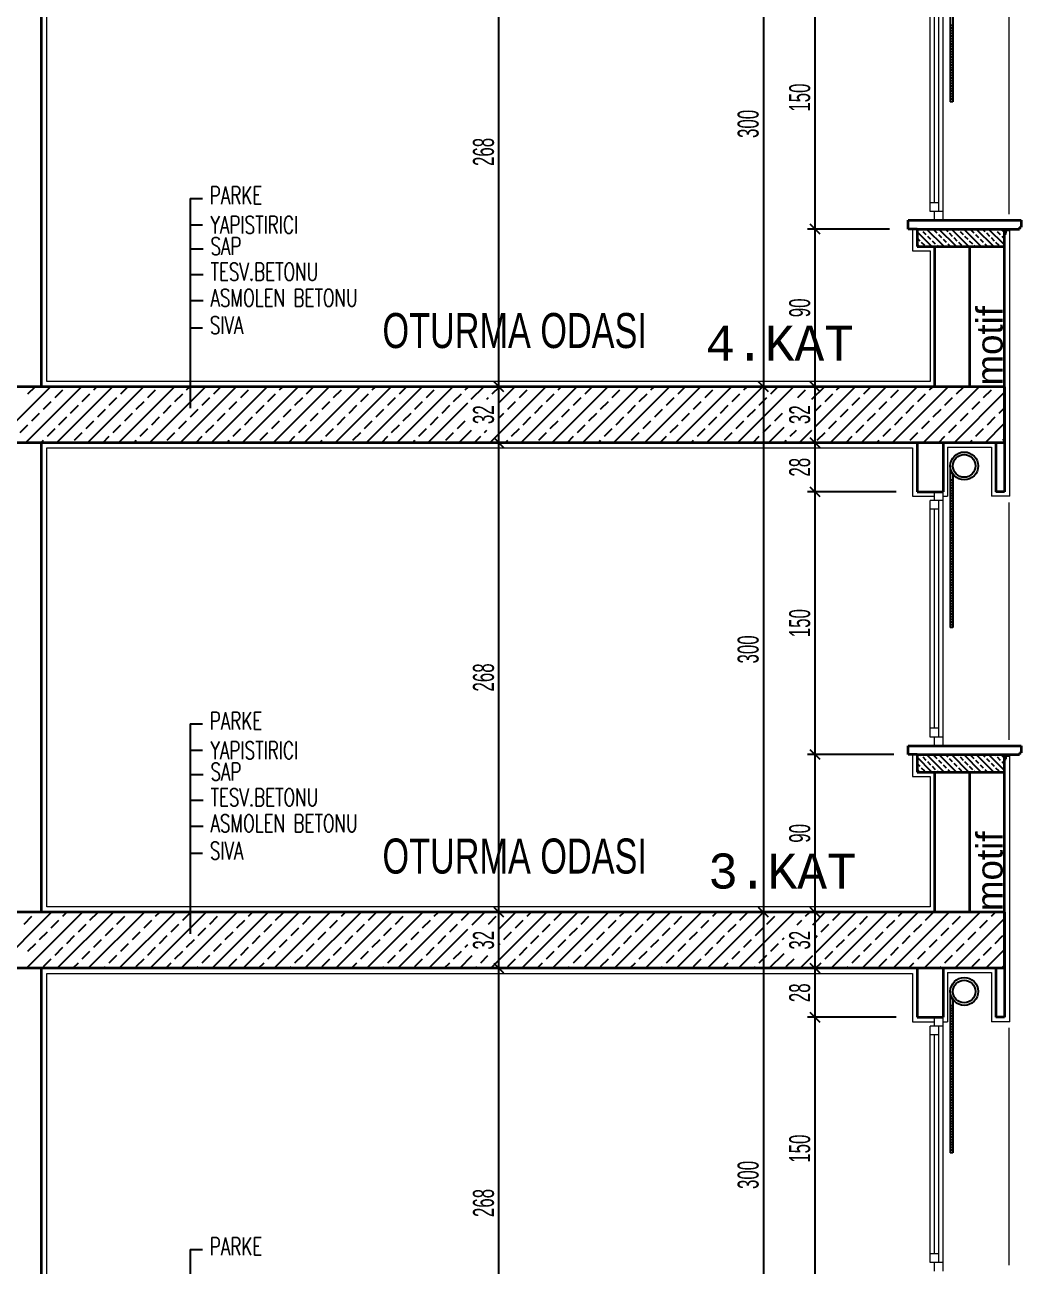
# Model space of a CAD drawing. Header units: inches. Extents: x -7543 to -822, y 102837 to 190349.
# Drawn here: x -827.1767 to -827.0629, y 102837.0235 to 102837.1652 of the extents above; entities that cross this region are included whole.
import ezdxf

# ---------------------------------------------------------------- set-up
doc = ezdxf.new("R2010")
doc.units = ezdxf.units.IN
doc.header["$MEASUREMENT"] = 0
doc.layers.get('0').update_dxf_attribs({"lineweight": 25})
for name, color, linetype, lineweight, true_color in [('DUVAR', 7, 'Continuous', 35, 0xfc4642), ('PENCERE', 7, 'Continuous', 18, 0xffb360), ('TEFRİŞ', 7, 'Continuous', 25, 0x78462c)]:
    doc.layers.add(name, color=color, linetype=linetype, lineweight=lineweight, true_color=true_color)
for name, color, linetype, lineweight in [('ICOL', 55, 'Continuous', 25), ('SIVA', 150, 'Continuous', 15), ('TARAMA', 8, 'Continuous', 25), ('YAZI', 7, 'Continuous', 25)]:
    doc.layers.add(name, color=color, linetype=linetype, lineweight=lineweight)
doc.styles.add('arıal', font='arial.ttf', dxfattribs={"width": 0.7})
doc.styles.add('ISIM', font='monos.ttf', dxfattribs={"width": 1.1, "height": 200})
doc.styles.add('KAPı-PEN', font='simplex.shx', dxfattribs={"width": 0.7, "height": 10})
doc.styles.add('OLCU', font='tromand.shx', dxfattribs={"width": 0.6, "height": 12})
doc.styles.add('TURKCE', font='arial.ttf')

# ---------------------------------------------------------------- blocks, each defined once
blk = doc.blocks.new('_Oblique')
at = {"color": 0, "linetype": 'ByBlock', "lineweight": -2}
blk.add_line((-0.5, -0.5), (0.5, 0.5), dxfattribs=at)

msp = doc.modelspace()

# ---------------------------------------------------------------- linework, layer by layer
at = {"layer": 'DUVAR'}
for p, q in [((-827.17479, 102837.12388), (-827.17479, 102837.17748)), ((-827.07579, 102837.14188), (-827.07579, 102837.14288)), ((-827.07579, 102837.14288), (-827.06289, 102837.14288)), ((-827.06289, 102837.14288), (-827.06289, 102837.14208)), ((-827.07529, 102837.14188), (-827.07579, 102837.14188)), ((-827.07479, 102837.14188), (-827.07529, 102837.14188)), ((-827.07479, 102837.14188), (-827.06419, 102837.14188)), ((-827.07479, 102837.14188), (-827.07479, 102837.13988)), ((-827.07479, 102837.14188), (-827.07479, 102837.14188)), ((-827.07479, 102837.14188), (-827.07479, 102837.14188)), ((-827.06479, 102837.12388), (-827.06479, 102837.14188)), ((-827.06479, 102837.14128), (-827.06479, 102837.14128)), ((-827.06469, 102837.14178), (-827.06429, 102837.14178)), ((-827.06469, 102837.14178), (-827.06469, 102837.14138)), ((-827.06419, 102837.14188), (-827.06309, 102837.14188)), ((-827.06419, 102837.14188), (-827.06419, 102837.14188)), ((-827.06309, 102837.14208), (-827.06309, 102837.14188)), ((-827.06309, 102837.14208), (-827.06289, 102837.14208)), ((-827.07479, 102837.13988), (-827.06479, 102837.13988)), ((-827.07279, 102837.13988), (-827.07279, 102837.12388)), ((-827.06879, 102837.13988), (-827.06879, 102837.12388)), ((-827.06879, 102837.12388), (-827.27379, 102837.12388)), ((-827.06479, 102837.12388), (-827.27379, 102837.12388)), ((-827.06479, 102837.11748), (-827.06479, 102837.12388)), ((-827.06479, 102837.12043), (-827.06479, 102837.12388)), ((-827.06479, 102837.12388), (-827.06479, 102837.12043)), ((-827.06479, 102837.12388), (-827.06479, 102837.11188)), ((-827.06479, 102837.11748), (-827.27379, 102837.11748)), ((-827.06479, 102837.11748), (-827.27379, 102837.11748)), ((-827.17479, 102837.06388), (-827.17479, 102837.11748)), ((-827.07479, 102837.11748), (-827.07479, 102837.11188)), ((-827.07479, 102837.11748), (-827.07479, 102837.11188)), ((-827.07179, 102837.11748), (-827.07179, 102837.11188)), ((-827.06579, 102837.11748), (-827.06579, 102837.11188)), ((-827.07479, 102837.11188), (-827.07179, 102837.11188)), ((-827.06479, 102837.11188), (-827.06579, 102837.11188)), ((-827.07579, 102837.08188), (-827.07579, 102837.08288)), ((-827.07579, 102837.08288), (-827.06289, 102837.08288)), ((-827.06289, 102837.08288), (-827.06289, 102837.08208)), ((-827.07529, 102837.08188), (-827.07579, 102837.08188)), ((-827.07479, 102837.08188), (-827.07529, 102837.08188)), ((-827.07479, 102837.08188), (-827.06419, 102837.08188)), ((-827.07479, 102837.08188), (-827.07479, 102837.07988)), ((-827.07479, 102837.08188), (-827.07479, 102837.08188)), ((-827.07479, 102837.08188), (-827.07479, 102837.08188)), ((-827.06479, 102837.06388), (-827.06479, 102837.08188)), ((-827.06479, 102837.08128), (-827.06479, 102837.08128)), ((-827.06469, 102837.08178), (-827.06429, 102837.08178)), ((-827.06469, 102837.08178), (-827.06469, 102837.08138)), ((-827.06419, 102837.08188), (-827.06309, 102837.08188)), ((-827.06419, 102837.08188), (-827.06419, 102837.08188)), ((-827.06309, 102837.08208), (-827.06309, 102837.08188)), ((-827.06309, 102837.08208), (-827.06289, 102837.08208)), ((-827.07479, 102837.07988), (-827.06479, 102837.07988)), ((-827.07279, 102837.07988), (-827.07279, 102837.06388)), ((-827.06879, 102837.07988), (-827.06879, 102837.06388)), ((-827.06879, 102837.06388), (-827.27379, 102837.06388)), ((-827.06479, 102837.06388), (-827.27379, 102837.06388)), ((-827.06479, 102837.05748), (-827.06479, 102837.06388)), ((-827.06479, 102837.06043), (-827.06479, 102837.06388)), ((-827.06479, 102837.06388), (-827.06479, 102837.06043)), ((-827.06479, 102837.06388), (-827.06479, 102837.05188)), ((-827.06479, 102837.05748), (-827.27379, 102837.05748)), ((-827.06479, 102837.05748), (-827.27379, 102837.05748)), ((-827.17479, 102837.00388), (-827.17479, 102837.05748)), ((-827.07479, 102837.05748), (-827.07479, 102837.05188)), ((-827.07479, 102837.05748), (-827.07479, 102837.05188)), ((-827.07179, 102837.05748), (-827.07179, 102837.05188)), ((-827.06579, 102837.05748), (-827.06579, 102837.05188)), ((-827.07479, 102837.05188), (-827.07179, 102837.05188)), ((-827.06479, 102837.05188), (-827.06579, 102837.05188))]:
    msp.add_line(p, q, dxfattribs=at)
for centre in [(-827.06479, 102837.14138), (-827.06429, 102837.14188), (-827.06479, 102837.08138), (-827.06429, 102837.08188)]:
    msp.add_arc(centre, 0.0001, 270, 0, dxfattribs=at)
at = {"layer": 'ICOL'}
for p, q in [((-827.09234, 102837.18388), (-827.09234, 102837.12388)), ((-827.12257, 102837.12388), (-827.12257, 102837.17748)), ((-827.08645, 102837.17188), (-827.08645, 102837.14188)), ((-827.08645, 102837.14188), (-827.08645, 102837.12388)), ((-827.12257, 102837.11748), (-827.12257, 102837.12388)), ((-827.09234, 102837.12388), (-827.09234, 102837.06388)), ((-827.08645, 102837.12388), (-827.08645, 102837.11748)), ((-827.12257, 102837.06388), (-827.12257, 102837.11748)), ((-827.08645, 102837.11748), (-827.08645, 102837.11188)), ((-827.08645, 102837.11188), (-827.08645, 102837.08188)), ((-827.08645, 102837.08188), (-827.08645, 102837.06388)), ((-827.12257, 102837.05748), (-827.12257, 102837.06388)), ((-827.09234, 102837.06388), (-827.09234, 102837.00388)), ((-827.08645, 102837.06388), (-827.08645, 102837.05748)), ((-827.12257, 102837.00388), (-827.12257, 102837.05748)), ((-827.08645, 102837.05748), (-827.08645, 102837.05188)), ((-827.08645, 102837.05188), (-827.08645, 102837.02188))]:
    msp.add_line(p, q, dxfattribs=at)
at = {"layer": 'ICOL', "color": 53}
for p, q in [((-827.07794, 102837.14188), (-827.08729, 102837.14188)), ((-827.07794, 102837.14188), (-827.08729, 102837.14188)), ((-827.12168, 102837.12388), (-827.12341, 102837.12388)), ((-827.12168, 102837.12388), (-827.12341, 102837.12388)), ((-827.09474, 102837.12388), (-827.09318, 102837.12388)), ((-827.09474, 102837.12388), (-827.09318, 102837.12388)), ((-827.08474, 102837.12388), (-827.08729, 102837.12388)), ((-827.08474, 102837.12388), (-827.08729, 102837.12388)), ((-827.12204, 102837.11748), (-827.12341, 102837.11748)), ((-827.12204, 102837.11748), (-827.12341, 102837.11748)), ((-827.0853, 102837.11748), (-827.08729, 102837.11748)), ((-827.0853, 102837.11748), (-827.08729, 102837.11748)), ((-827.07719, 102837.11188), (-827.08729, 102837.11188)), ((-827.07719, 102837.11188), (-827.08729, 102837.11188)), ((-827.07744, 102837.08188), (-827.08729, 102837.08188)), ((-827.07744, 102837.08188), (-827.08729, 102837.08188)), ((-827.11922, 102837.06388), (-827.12341, 102837.06388)), ((-827.11922, 102837.06388), (-827.12341, 102837.06388)), ((-827.09474, 102837.06388), (-827.09318, 102837.06388)), ((-827.09474, 102837.06388), (-827.09318, 102837.06388)), ((-827.0872, 102837.06388), (-827.08729, 102837.06388)), ((-827.0872, 102837.06388), (-827.08729, 102837.06388)), ((-827.11922, 102837.05748), (-827.12341, 102837.05748)), ((-827.11922, 102837.05748), (-827.12341, 102837.05748)), ((-827.0872, 102837.05748), (-827.08729, 102837.05748)), ((-827.0872, 102837.05748), (-827.08729, 102837.05748)), ((-827.07719, 102837.05188), (-827.08729, 102837.05188)), ((-827.07719, 102837.05188), (-827.08729, 102837.05188))]:
    msp.add_line(p, q, dxfattribs=at)
at = {"layer": 'PENCERE'}
for p, q in [((-827.07329, 102837.14388), (-827.07329, 102837.17088)), ((-827.07229, 102837.14388), (-827.07229, 102837.17088)), ((-827.07179, 102837.14288), (-827.07179, 102837.17188)), ((-827.06429, 102837.17067), (-827.06429, 102837.14357)), ((-827.07279, 102837.14488), (-827.07279, 102837.16988)), ((-827.07229, 102837.14488), (-827.07329, 102837.14488)), ((-827.07179, 102837.14388), (-827.07329, 102837.14388)), ((-827.07279, 102837.14288), (-827.07279, 102837.14388)), ((-827.07279, 102837.11088), (-827.07279, 102837.11188)), ((-827.07179, 102837.08288), (-827.07179, 102837.11188)), ((-827.07179, 102837.11088), (-827.07329, 102837.11088)), ((-827.07329, 102837.08388), (-827.07329, 102837.11088)), ((-827.07229, 102837.10988), (-827.07329, 102837.10988)), ((-827.07279, 102837.08488), (-827.07279, 102837.10988)), ((-827.07229, 102837.08388), (-827.07229, 102837.11088)), ((-827.06429, 102837.11067), (-827.06429, 102837.08357)), ((-827.07229, 102837.08488), (-827.07329, 102837.08488)), ((-827.07179, 102837.08388), (-827.07329, 102837.08388)), ((-827.07279, 102837.08288), (-827.07279, 102837.08388)), ((-827.07279, 102837.05088), (-827.07279, 102837.05188)), ((-827.07179, 102837.02288), (-827.07179, 102837.05188)), ((-827.07179, 102837.05088), (-827.07329, 102837.05088)), ((-827.07329, 102837.02388), (-827.07329, 102837.05088)), ((-827.07229, 102837.02388), (-827.07229, 102837.05088)), ((-827.06429, 102837.05067), (-827.06429, 102837.02357)), ((-827.07229, 102837.04988), (-827.07329, 102837.04988)), ((-827.07279, 102837.02488), (-827.07279, 102837.04988)), ((-827.07229, 102837.02488), (-827.07329, 102837.02488)), ((-827.07179, 102837.02388), (-827.07329, 102837.02388)), ((-827.07279, 102837.02288), (-827.07279, 102837.02388))]:
    msp.add_line(p, q, dxfattribs=at)
at = {"layer": 'SIVA'}
for p, q in [((-827.17419, 102837.12448), (-827.17419, 102837.17688)), ((-827.07529, 102837.14188), (-827.07529, 102837.13938)), ((-827.06419, 102837.12488), (-827.06419, 102837.14178)), ((-827.07529, 102837.13938), (-827.07329, 102837.13938)), ((-827.07329, 102837.13938), (-827.07329, 102837.12448)), ((-827.06419, 102837.11138), (-827.06419, 102837.13401)), ((-827.07329, 102837.12448), (-827.17419, 102837.12448)), ((-827.17419, 102837.06448), (-827.17419, 102837.11688)), ((-827.17419, 102837.11688), (-827.07529, 102837.11688)), ((-827.07529, 102837.11688), (-827.07529, 102837.11138)), ((-827.07129, 102837.11698), (-827.07129, 102837.11138)), ((-827.07129, 102837.11698), (-827.06629, 102837.11698)), ((-827.06629, 102837.11698), (-827.06629, 102837.11138)), ((-827.07529, 102837.11138), (-827.07279, 102837.11138)), ((-827.07179, 102837.11138), (-827.07129, 102837.11138)), ((-827.06419, 102837.11138), (-827.06629, 102837.11138)), ((-827.07529, 102837.08188), (-827.07529, 102837.07938)), ((-827.06419, 102837.06488), (-827.06419, 102837.08178)), ((-827.07529, 102837.07938), (-827.07329, 102837.07938)), ((-827.07329, 102837.07938), (-827.07329, 102837.06448)), ((-827.06419, 102837.05138), (-827.06419, 102837.07401)), ((-827.07329, 102837.06448), (-827.17419, 102837.06448)), ((-827.17419, 102837.00448), (-827.17419, 102837.05688)), ((-827.17419, 102837.05688), (-827.07529, 102837.05688)), ((-827.07529, 102837.05688), (-827.07529, 102837.05138)), ((-827.07129, 102837.05698), (-827.07129, 102837.05138)), ((-827.07129, 102837.05698), (-827.06629, 102837.05698)), ((-827.06629, 102837.05698), (-827.06629, 102837.05138)), ((-827.07529, 102837.05138), (-827.07279, 102837.05138)), ((-827.07179, 102837.05138), (-827.07129, 102837.05138)), ((-827.06419, 102837.05138), (-827.06629, 102837.05138))]:
    msp.add_line(p, q, dxfattribs=at)
at = {"layer": 'TARAMA'}
for p, q in [((-827.18016, 102837.11748), (-827.17376, 102837.12388)), ((-827.17663, 102837.11748), (-827.17023, 102837.12388)), ((-827.17634, 102837.12307), (-827.17553, 102837.12388)), ((-827.17309, 102837.11748), (-827.16669, 102837.12388)), ((-827.16955, 102837.11748), (-827.16315, 102837.12388)), ((-827.16883, 102837.12352), (-827.16846, 102837.12388)), ((-827.16602, 102837.11748), (-827.15962, 102837.12388)), ((-827.16573, 102837.12307), (-827.16492, 102837.12388)), ((-827.16248, 102837.11748), (-827.15608, 102837.12388)), ((-827.15895, 102837.11748), (-827.15255, 102837.12388)), ((-827.15822, 102837.12352), (-827.15785, 102837.12388)), ((-827.15541, 102837.11748), (-827.14901, 102837.12388)), ((-827.15513, 102837.12307), (-827.15432, 102837.12388)), ((-827.15188, 102837.11748), (-827.14548, 102837.12388)), ((-827.14834, 102837.11748), (-827.14194, 102837.12388)), ((-827.14761, 102837.12352), (-827.14724, 102837.12388)), ((-827.14481, 102837.11748), (-827.13841, 102837.12388)), ((-827.14452, 102837.12307), (-827.14371, 102837.12388)), ((-827.14127, 102837.11748), (-827.13487, 102837.12388)), ((-827.13773, 102837.11748), (-827.13133, 102837.12388)), ((-827.13701, 102837.12352), (-827.13664, 102837.12388)), ((-827.1342, 102837.11748), (-827.1278, 102837.12388)), ((-827.13391, 102837.12307), (-827.1331, 102837.12388)), ((-827.1264, 102837.12352), (-827.12603, 102837.12388)), ((-827.1257, 102837.12245), (-827.12426, 102837.12388)), ((-827.12359, 102837.11748), (-827.11719, 102837.12388)), ((-827.12331, 102837.12307), (-827.1225, 102837.12388)), ((-827.1225, 102837.12212), (-827.12073, 102837.12388)), ((-827.12006, 102837.11748), (-827.11366, 102837.12388)), ((-827.11652, 102837.11748), (-827.11012, 102837.12388)), ((-827.11579, 102837.12352), (-827.11542, 102837.12388)), ((-827.11299, 102837.11748), (-827.10659, 102837.12388)), ((-827.1127, 102837.12307), (-827.11189, 102837.12388)), ((-827.10945, 102837.11748), (-827.10305, 102837.12388)), ((-827.10591, 102837.11748), (-827.09951, 102837.12388)), ((-827.10519, 102837.12352), (-827.10482, 102837.12388)), ((-827.10238, 102837.11748), (-827.09598, 102837.12388)), ((-827.10209, 102837.12307), (-827.10128, 102837.12388)), ((-827.09884, 102837.11748), (-827.09244, 102837.12388)), ((-827.09531, 102837.11748), (-827.08891, 102837.12388)), ((-827.09458, 102837.12352), (-827.09421, 102837.12388)), ((-827.09149, 102837.12307), (-827.09068, 102837.12388)), ((-827.08681, 102837.12245), (-827.08537, 102837.12388)), ((-827.08638, 102837.11934), (-827.08184, 102837.12388)), ((-827.0847, 102837.11748), (-827.0783, 102837.12388)), ((-827.08397, 102837.12352), (-827.0836, 102837.12388)), ((-827.08117, 102837.11748), (-827.07477, 102837.12388)), ((-827.08088, 102837.12307), (-827.08007, 102837.12388)), ((-827.07763, 102837.11748), (-827.07123, 102837.12388)), ((-827.07409, 102837.11748), (-827.06769, 102837.12388)), ((-827.07337, 102837.12352), (-827.073, 102837.12388)), ((-827.07027, 102837.12307), (-827.06946, 102837.12388)), ((-827.17325, 102837.12263), (-827.17236, 102837.12352)), ((-827.17015, 102837.12219), (-827.16927, 102837.12307)), ((-827.16706, 102837.12175), (-827.16618, 102837.12263)), ((-827.16264, 102837.12263), (-827.16176, 102837.12352)), ((-827.15955, 102837.12219), (-827.15866, 102837.12307)), ((-827.15645, 102837.12175), (-827.15557, 102837.12263)), ((-827.15203, 102837.12263), (-827.15115, 102837.12352)), ((-827.14894, 102837.12219), (-827.14806, 102837.12307)), ((-827.14585, 102837.12175), (-827.14496, 102837.12263)), ((-827.14143, 102837.12263), (-827.14054, 102837.12352)), ((-827.13833, 102837.12219), (-827.13745, 102837.12307)), ((-827.13524, 102837.12175), (-827.13436, 102837.12263)), ((-827.13082, 102837.12263), (-827.12994, 102837.12352)), ((-827.12773, 102837.12219), (-827.12684, 102837.12307)), ((-827.12393, 102837.12245), (-827.12375, 102837.12263)), ((-827.12021, 102837.12263), (-827.11933, 102837.12352)), ((-827.11712, 102837.12219), (-827.11624, 102837.12307)), ((-827.11403, 102837.12175), (-827.11314, 102837.12263)), ((-827.10961, 102837.12263), (-827.10872, 102837.12352)), ((-827.10651, 102837.12219), (-827.10563, 102837.12307)), ((-827.10342, 102837.12175), (-827.10254, 102837.12263)), ((-827.099, 102837.12263), (-827.09812, 102837.12352)), ((-827.09591, 102837.12219), (-827.09502, 102837.12307)), ((-827.09281, 102837.12175), (-827.09193, 102837.12263)), ((-827.08839, 102837.12263), (-827.08751, 102837.12352)), ((-827.0853, 102837.12219), (-827.08442, 102837.12307)), ((-827.08221, 102837.12175), (-827.08132, 102837.12263)), ((-827.07779, 102837.12263), (-827.0769, 102837.12352)), ((-827.07469, 102837.12219), (-827.07381, 102837.12307)), ((-827.0716, 102837.12175), (-827.07072, 102837.12263)), ((-827.07056, 102837.11748), (-827.06479, 102837.12325)), ((-827.06718, 102837.12263), (-827.0663, 102837.12352)), ((-827.17457, 102837.12131), (-827.17369, 102837.12219)), ((-827.17148, 102837.12086), (-827.17059, 102837.12175)), ((-827.16838, 102837.12042), (-827.1675, 102837.12131)), ((-827.16397, 102837.12131), (-827.16308, 102837.12219)), ((-827.16087, 102837.12086), (-827.15999, 102837.12175)), ((-827.15778, 102837.12042), (-827.15689, 102837.12131)), ((-827.15336, 102837.12131), (-827.15247, 102837.12219)), ((-827.15027, 102837.12086), (-827.14938, 102837.12175)), ((-827.14717, 102837.12042), (-827.14629, 102837.12131)), ((-827.14275, 102837.12131), (-827.14187, 102837.12219)), ((-827.13966, 102837.12086), (-827.13877, 102837.12175)), ((-827.13656, 102837.12042), (-827.13568, 102837.12131)), ((-827.13215, 102837.12131), (-827.13126, 102837.12219)), ((-827.13066, 102837.11748), (-827.1261, 102837.12205)), ((-827.12905, 102837.12086), (-827.12817, 102837.12175)), ((-827.12154, 102837.12131), (-827.12066, 102837.12219)), ((-827.11845, 102837.12086), (-827.11756, 102837.12175)), ((-827.11535, 102837.12042), (-827.11447, 102837.12131)), ((-827.11093, 102837.12131), (-827.11005, 102837.12219)), ((-827.10784, 102837.12086), (-827.10695, 102837.12175)), ((-827.10475, 102837.12042), (-827.10386, 102837.12131)), ((-827.10033, 102837.12131), (-827.09944, 102837.12219)), ((-827.09723, 102837.12086), (-827.09635, 102837.12175)), ((-827.09414, 102837.12042), (-827.09325, 102837.12131)), ((-827.08638, 102837.12111), (-827.08574, 102837.12175)), ((-827.08353, 102837.12042), (-827.08265, 102837.12131)), ((-827.07911, 102837.12131), (-827.07823, 102837.12219)), ((-827.07602, 102837.12086), (-827.07514, 102837.12175)), ((-827.07293, 102837.12042), (-827.07204, 102837.12131)), ((-827.06851, 102837.12131), (-827.06762, 102837.12219)), ((-827.06541, 102837.12086), (-827.06479, 102837.12148)), ((-827.17722, 102837.11865), (-827.17634, 102837.11954)), ((-827.1759, 102837.11998), (-827.17501, 102837.12086)), ((-827.1728, 102837.11954), (-827.17192, 102837.12042)), ((-827.16971, 102837.1191), (-827.16883, 102837.11998)), ((-827.16662, 102837.11865), (-827.16573, 102837.11954)), ((-827.16529, 102837.11998), (-827.16441, 102837.12086)), ((-827.1622, 102837.11954), (-827.16131, 102837.12042)), ((-827.1591, 102837.1191), (-827.15822, 102837.11998)), ((-827.15601, 102837.11865), (-827.15513, 102837.11954)), ((-827.15468, 102837.11998), (-827.1538, 102837.12086)), ((-827.15159, 102837.11954), (-827.15071, 102837.12042)), ((-827.1485, 102837.1191), (-827.14761, 102837.11998)), ((-827.1454, 102837.11865), (-827.14452, 102837.11954)), ((-827.14408, 102837.11998), (-827.14319, 102837.12086)), ((-827.14098, 102837.11954), (-827.1401, 102837.12042)), ((-827.13789, 102837.1191), (-827.13701, 102837.11998)), ((-827.1348, 102837.11865), (-827.13391, 102837.11954)), ((-827.13347, 102837.11998), (-827.13259, 102837.12086)), ((-827.13038, 102837.11954), (-827.12949, 102837.12042)), ((-827.12728, 102837.1191), (-827.1264, 102837.11998)), ((-827.1225, 102837.12035), (-827.12198, 102837.12086)), ((-827.11977, 102837.11954), (-827.11889, 102837.12042)), ((-827.11668, 102837.1191), (-827.11579, 102837.11998)), ((-827.11358, 102837.11865), (-827.1127, 102837.11954)), ((-827.11226, 102837.11998), (-827.11137, 102837.12086)), ((-827.10916, 102837.11954), (-827.10828, 102837.12042)), ((-827.10607, 102837.1191), (-827.10519, 102837.11998)), ((-827.10298, 102837.11865), (-827.10209, 102837.11954)), ((-827.10165, 102837.11998), (-827.10077, 102837.12086)), ((-827.09856, 102837.11954), (-827.09767, 102837.12042)), ((-827.09546, 102837.1191), (-827.09458, 102837.11998)), ((-827.09237, 102837.11865), (-827.09149, 102837.11954)), ((-827.09104, 102837.11998), (-827.09016, 102837.12086)), ((-827.08486, 102837.1191), (-827.08397, 102837.11998)), ((-827.08176, 102837.11865), (-827.08088, 102837.11954)), ((-827.08044, 102837.11998), (-827.07955, 102837.12086)), ((-827.07734, 102837.11954), (-827.07646, 102837.12042)), ((-827.07425, 102837.1191), (-827.07337, 102837.11998)), ((-827.07116, 102837.11865), (-827.07027, 102837.11954)), ((-827.06983, 102837.11998), (-827.06895, 102837.12086)), ((-827.06702, 102837.11748), (-827.06479, 102837.11972)), ((-827.06674, 102837.11954), (-827.06585, 102837.12042)), ((-827.17413, 102837.11821), (-827.17325, 102837.1191)), ((-827.17104, 102837.11777), (-827.17015, 102837.11865)), ((-827.16779, 102837.11748), (-827.16706, 102837.11821)), ((-827.16352, 102837.11821), (-827.16264, 102837.1191)), ((-827.16043, 102837.11777), (-827.15955, 102837.11865)), ((-827.15718, 102837.11748), (-827.15645, 102837.11821)), ((-827.15292, 102837.11821), (-827.15203, 102837.1191)), ((-827.14982, 102837.11777), (-827.14894, 102837.11865)), ((-827.14657, 102837.11748), (-827.14585, 102837.11821)), ((-827.14231, 102837.11821), (-827.14143, 102837.1191)), ((-827.13922, 102837.11777), (-827.13833, 102837.11865)), ((-827.13597, 102837.11748), (-827.13524, 102837.11821)), ((-827.1317, 102837.11821), (-827.13082, 102837.1191)), ((-827.12861, 102837.11777), (-827.12773, 102837.11865)), ((-827.12713, 102837.11748), (-827.12569, 102837.11892)), ((-827.12536, 102837.11748), (-827.12463, 102837.11821)), ((-827.12419, 102837.11865), (-827.12393, 102837.11892)), ((-827.1211, 102837.11821), (-827.12021, 102837.1191)), ((-827.118, 102837.11777), (-827.11712, 102837.11865)), ((-827.11475, 102837.11748), (-827.11403, 102837.11821)), ((-827.11049, 102837.11821), (-827.10961, 102837.1191)), ((-827.1074, 102837.11777), (-827.10651, 102837.11865)), ((-827.10415, 102837.11748), (-827.10342, 102837.11821)), ((-827.09988, 102837.11821), (-827.099, 102837.1191)), ((-827.09679, 102837.11777), (-827.09591, 102837.11865)), ((-827.09354, 102837.11748), (-827.09281, 102837.11821)), ((-827.09177, 102837.11748), (-827.08998, 102837.11927)), ((-827.08928, 102837.11821), (-827.08857, 102837.11892)), ((-827.08824, 102837.11748), (-827.0868, 102837.11892)), ((-827.08618, 102837.11777), (-827.0853, 102837.11865)), ((-827.08293, 102837.11748), (-827.08221, 102837.11821)), ((-827.07867, 102837.11821), (-827.07779, 102837.1191)), ((-827.07558, 102837.11777), (-827.07469, 102837.11865)), ((-827.07233, 102837.11748), (-827.0716, 102837.11821)), ((-827.06806, 102837.11821), (-827.06718, 102837.1191)), ((-827.17486, 102837.11748), (-827.17457, 102837.11777)), ((-827.16425, 102837.11748), (-827.16397, 102837.11777)), ((-827.15364, 102837.11748), (-827.15336, 102837.11777)), ((-827.14304, 102837.11748), (-827.14275, 102837.11777)), ((-827.13243, 102837.11748), (-827.13215, 102837.11777)), ((-827.12182, 102837.11748), (-827.12154, 102837.11777)), ((-827.11122, 102837.11748), (-827.11093, 102837.11777)), ((-827.10061, 102837.11748), (-827.10033, 102837.11777)), ((-827.09, 102837.11748), (-827.08972, 102837.11777)), ((-827.0794, 102837.11748), (-827.07911, 102837.11777)), ((-827.06879, 102837.11748), (-827.06851, 102837.11777)), ((-827.06497, 102837.11777), (-827.06479, 102837.11795)), ((-827.18006, 102837.05748), (-827.17366, 102837.06388)), ((-827.17678, 102837.06253), (-827.1759, 102837.06341)), ((-827.17652, 102837.05748), (-827.17012, 102837.06388)), ((-827.17546, 102837.06385), (-827.17542, 102837.06388)), ((-827.17369, 102837.06209), (-827.1728, 102837.06297)), ((-827.17299, 102837.05748), (-827.16659, 102837.06388)), ((-827.17236, 102837.06341), (-827.17189, 102837.06388)), ((-827.16945, 102837.05748), (-827.16305, 102837.06388)), ((-827.16927, 102837.06297), (-827.16838, 102837.06385)), ((-827.16618, 102837.06253), (-827.16529, 102837.06341)), ((-827.16591, 102837.05748), (-827.15951, 102837.06388)), ((-827.16485, 102837.06385), (-827.16482, 102837.06388)), ((-827.16308, 102837.06209), (-827.1622, 102837.06297)), ((-827.16238, 102837.05748), (-827.15598, 102837.06388)), ((-827.16176, 102837.06341), (-827.16128, 102837.06388)), ((-827.15884, 102837.05748), (-827.15244, 102837.06388)), ((-827.15866, 102837.06297), (-827.15778, 102837.06385)), ((-827.15557, 102837.06253), (-827.15468, 102837.06341)), ((-827.15531, 102837.05748), (-827.14891, 102837.06388)), ((-827.15424, 102837.06385), (-827.15421, 102837.06388)), ((-827.15247, 102837.06209), (-827.15159, 102837.06297)), ((-827.15177, 102837.05748), (-827.14537, 102837.06388)), ((-827.15115, 102837.06341), (-827.15068, 102837.06388)), ((-827.14824, 102837.05748), (-827.14184, 102837.06388)), ((-827.14806, 102837.06297), (-827.14717, 102837.06385)), ((-827.14496, 102837.06253), (-827.14408, 102837.06341)), ((-827.1447, 102837.05748), (-827.1383, 102837.06388)), ((-827.14364, 102837.06385), (-827.1436, 102837.06388)), ((-827.14187, 102837.06209), (-827.14098, 102837.06297)), ((-827.14117, 102837.05748), (-827.13477, 102837.06388)), ((-827.14054, 102837.06341), (-827.14007, 102837.06388)), ((-827.13763, 102837.05748), (-827.13123, 102837.06388)), ((-827.13745, 102837.06297), (-827.13656, 102837.06385)), ((-827.13436, 102837.06253), (-827.13347, 102837.06341)), ((-827.13409, 102837.05748), (-827.12769, 102837.06388)), ((-827.13303, 102837.06385), (-827.133, 102837.06388)), ((-827.13126, 102837.06209), (-827.13038, 102837.06297)), ((-827.12994, 102837.06341), (-827.12946, 102837.06388)), ((-827.12684, 102837.06297), (-827.12596, 102837.06385)), ((-827.12559, 102837.06245), (-827.12416, 102837.06388)), ((-827.12375, 102837.06253), (-827.12286, 102837.06341)), ((-827.12349, 102837.05748), (-827.11709, 102837.06388)), ((-827.1225, 102837.06201), (-827.12062, 102837.06388)), ((-827.12242, 102837.06385), (-827.12239, 102837.06388)), ((-827.12066, 102837.06209), (-827.11977, 102837.06297)), ((-827.11995, 102837.05748), (-827.11355, 102837.06388)), ((-827.11933, 102837.06341), (-827.11886, 102837.06388)), ((-827.11642, 102837.05748), (-827.11002, 102837.06388)), ((-827.11624, 102837.06297), (-827.11535, 102837.06385)), ((-827.11314, 102837.06253), (-827.11226, 102837.06341)), ((-827.11288, 102837.05748), (-827.10648, 102837.06388)), ((-827.11182, 102837.06385), (-827.11178, 102837.06388)), ((-827.11005, 102837.06209), (-827.10916, 102837.06297)), ((-827.10935, 102837.05748), (-827.10295, 102837.06388)), ((-827.10872, 102837.06341), (-827.10825, 102837.06388)), ((-827.10581, 102837.05748), (-827.09941, 102837.06388)), ((-827.10563, 102837.06297), (-827.10475, 102837.06385)), ((-827.10254, 102837.06253), (-827.10165, 102837.06341)), ((-827.10228, 102837.05748), (-827.09588, 102837.06388)), ((-827.10121, 102837.06385), (-827.10118, 102837.06388)), ((-827.09944, 102837.06209), (-827.09856, 102837.06297)), ((-827.09874, 102837.05748), (-827.09234, 102837.06388)), ((-827.09812, 102837.06341), (-827.09764, 102837.06388)), ((-827.0952, 102837.05748), (-827.0888, 102837.06388)), ((-827.09502, 102837.06297), (-827.09414, 102837.06385)), ((-827.09193, 102837.06253), (-827.09104, 102837.06341)), ((-827.0906, 102837.06385), (-827.09057, 102837.06388)), ((-827.08847, 102837.06245), (-827.08795, 102837.06297)), ((-827.08751, 102837.06341), (-827.08704, 102837.06388)), ((-827.0867, 102837.06245), (-827.08527, 102837.06388)), ((-827.08638, 102837.05924), (-827.08173, 102837.06388)), ((-827.0846, 102837.05748), (-827.0782, 102837.06388)), ((-827.08442, 102837.06297), (-827.08353, 102837.06385)), ((-827.08132, 102837.06253), (-827.08044, 102837.06341)), ((-827.08106, 102837.05748), (-827.07466, 102837.06388)), ((-827.08, 102837.06385), (-827.07997, 102837.06388)), ((-827.07823, 102837.06209), (-827.07734, 102837.06297)), ((-827.07753, 102837.05748), (-827.07113, 102837.06388)), ((-827.0769, 102837.06341), (-827.07643, 102837.06388)), ((-827.07399, 102837.05748), (-827.06759, 102837.06388)), ((-827.07381, 102837.06297), (-827.07293, 102837.06385)), ((-827.07072, 102837.06253), (-827.06983, 102837.06341)), ((-827.07046, 102837.05748), (-827.06479, 102837.06315)), ((-827.06939, 102837.06385), (-827.06936, 102837.06388)), ((-827.06762, 102837.06209), (-827.06674, 102837.06297)), ((-827.0663, 102837.06341), (-827.06582, 102837.06388)), ((-827.17501, 102837.06076), (-827.17413, 102837.06164)), ((-827.17059, 102837.06164), (-827.16971, 102837.06253)), ((-827.1675, 102837.0612), (-827.16662, 102837.06209)), ((-827.16441, 102837.06076), (-827.16352, 102837.06164)), ((-827.15999, 102837.06164), (-827.1591, 102837.06253)), ((-827.15689, 102837.0612), (-827.15601, 102837.06209)), ((-827.1538, 102837.06076), (-827.15292, 102837.06164)), ((-827.14938, 102837.06164), (-827.1485, 102837.06253)), ((-827.14629, 102837.0612), (-827.1454, 102837.06209)), ((-827.14319, 102837.06076), (-827.14231, 102837.06164)), ((-827.13877, 102837.06164), (-827.13789, 102837.06253)), ((-827.13568, 102837.0612), (-827.1348, 102837.06209)), ((-827.13259, 102837.06076), (-827.1317, 102837.06164)), ((-827.13056, 102837.05748), (-827.1261, 102837.06195)), ((-827.12817, 102837.06164), (-827.12728, 102837.06253)), ((-827.12198, 102837.06076), (-827.1211, 102837.06164)), ((-827.11756, 102837.06164), (-827.11668, 102837.06253)), ((-827.11447, 102837.0612), (-827.11358, 102837.06209)), ((-827.11137, 102837.06076), (-827.11049, 102837.06164)), ((-827.10695, 102837.06164), (-827.10607, 102837.06253)), ((-827.10386, 102837.0612), (-827.10298, 102837.06209)), ((-827.10077, 102837.06076), (-827.09988, 102837.06164)), ((-827.09635, 102837.06164), (-827.09546, 102837.06253)), ((-827.09325, 102837.0612), (-827.09237, 102837.06209)), ((-827.08574, 102837.06164), (-827.08486, 102837.06253)), ((-827.08265, 102837.0612), (-827.08176, 102837.06209)), ((-827.07955, 102837.06076), (-827.07867, 102837.06164)), ((-827.07514, 102837.06164), (-827.07425, 102837.06253)), ((-827.07204, 102837.0612), (-827.07116, 102837.06209)), ((-827.06895, 102837.06076), (-827.06806, 102837.06164)), ((-827.17634, 102837.05943), (-827.17546, 102837.06032)), ((-827.17192, 102837.06032), (-827.17104, 102837.0612)), ((-827.16883, 102837.05988), (-827.16794, 102837.06076)), ((-827.16573, 102837.05943), (-827.16485, 102837.06032)), ((-827.16131, 102837.06032), (-827.16043, 102837.0612)), ((-827.15822, 102837.05988), (-827.15734, 102837.06076)), ((-827.15513, 102837.05943), (-827.15424, 102837.06032)), ((-827.15071, 102837.06032), (-827.14982, 102837.0612)), ((-827.14761, 102837.05988), (-827.14673, 102837.06076)), ((-827.14452, 102837.05943), (-827.14364, 102837.06032)), ((-827.1401, 102837.06032), (-827.13922, 102837.0612)), ((-827.13701, 102837.05988), (-827.13612, 102837.06076)), ((-827.13391, 102837.05943), (-827.13303, 102837.06032)), ((-827.12949, 102837.06032), (-827.12861, 102837.0612)), ((-827.1264, 102837.05988), (-827.1261, 102837.06018)), ((-827.1225, 102837.06024), (-827.12242, 102837.06032)), ((-827.11889, 102837.06032), (-827.118, 102837.0612)), ((-827.11579, 102837.05988), (-827.11491, 102837.06076)), ((-827.1127, 102837.05943), (-827.11182, 102837.06032)), ((-827.10828, 102837.06032), (-827.1074, 102837.0612)), ((-827.10519, 102837.05988), (-827.1043, 102837.06076)), ((-827.10209, 102837.05943), (-827.10121, 102837.06032)), ((-827.09767, 102837.06032), (-827.09679, 102837.0612)), ((-827.09458, 102837.05988), (-827.0937, 102837.06076)), ((-827.09149, 102837.05943), (-827.0906, 102837.06032)), ((-827.09016, 102837.06076), (-827.08998, 102837.06094)), ((-827.08638, 102837.061), (-827.08618, 102837.0612)), ((-827.08397, 102837.05988), (-827.08309, 102837.06076)), ((-827.08088, 102837.05943), (-827.08, 102837.06032)), ((-827.07646, 102837.06032), (-827.07558, 102837.0612)), ((-827.07337, 102837.05988), (-827.07248, 102837.06076)), ((-827.07027, 102837.05943), (-827.06939, 102837.06032)), ((-827.06585, 102837.06032), (-827.06497, 102837.0612)), ((-827.17457, 102837.05767), (-827.17369, 102837.05855)), ((-827.17325, 102837.05899), (-827.17236, 102837.05988)), ((-827.17015, 102837.05855), (-827.16927, 102837.05943)), ((-827.16706, 102837.05811), (-827.16618, 102837.05899)), ((-827.16397, 102837.05767), (-827.16308, 102837.05855)), ((-827.16264, 102837.05899), (-827.16176, 102837.05988)), ((-827.15955, 102837.05855), (-827.15866, 102837.05943)), ((-827.15645, 102837.05811), (-827.15557, 102837.05899)), ((-827.15336, 102837.05767), (-827.15247, 102837.05855)), ((-827.15203, 102837.05899), (-827.15115, 102837.05988)), ((-827.14894, 102837.05855), (-827.14806, 102837.05943)), ((-827.14585, 102837.05811), (-827.14496, 102837.05899)), ((-827.14275, 102837.05767), (-827.14187, 102837.05855)), ((-827.14143, 102837.05899), (-827.14054, 102837.05988)), ((-827.13833, 102837.05855), (-827.13745, 102837.05943)), ((-827.13524, 102837.05811), (-827.13436, 102837.05899)), ((-827.13215, 102837.05767), (-827.13126, 102837.05855)), ((-827.13082, 102837.05899), (-827.12994, 102837.05988)), ((-827.12773, 102837.05855), (-827.12684, 102837.05943)), ((-827.12702, 102837.05748), (-827.12559, 102837.05892)), ((-827.12463, 102837.05811), (-827.12382, 102837.05892)), ((-827.12154, 102837.05767), (-827.12066, 102837.05855)), ((-827.12021, 102837.05899), (-827.11933, 102837.05988)), ((-827.11712, 102837.05855), (-827.11624, 102837.05943)), ((-827.11403, 102837.05811), (-827.11314, 102837.05899)), ((-827.11093, 102837.05767), (-827.11005, 102837.05855)), ((-827.10961, 102837.05899), (-827.10872, 102837.05988)), ((-827.10651, 102837.05855), (-827.10563, 102837.05943)), ((-827.10342, 102837.05811), (-827.10254, 102837.05899)), ((-827.10033, 102837.05767), (-827.09944, 102837.05855)), ((-827.099, 102837.05899), (-827.09812, 102837.05988)), ((-827.09591, 102837.05855), (-827.09502, 102837.05943)), ((-827.09281, 102837.05811), (-827.09193, 102837.05899)), ((-827.09167, 102837.05748), (-827.08998, 102837.05917)), ((-827.08972, 102837.05767), (-827.08884, 102837.05855)), ((-827.08813, 102837.05748), (-827.0867, 102837.05892)), ((-827.0853, 102837.05855), (-827.08442, 102837.05943)), ((-827.08221, 102837.05811), (-827.08132, 102837.05899)), ((-827.07911, 102837.05767), (-827.07823, 102837.05855)), ((-827.07779, 102837.05899), (-827.0769, 102837.05988)), ((-827.07469, 102837.05855), (-827.07381, 102837.05943)), ((-827.0716, 102837.05811), (-827.07072, 102837.05899)), ((-827.06851, 102837.05767), (-827.06762, 102837.05855)), ((-827.06718, 102837.05899), (-827.0663, 102837.05988)), ((-827.06692, 102837.05748), (-827.06479, 102837.05961)), ((-827.17122, 102837.05748), (-827.17059, 102837.05811)), ((-827.16768, 102837.05748), (-827.1675, 102837.05767)), ((-827.16061, 102837.05748), (-827.15999, 102837.05811)), ((-827.15708, 102837.05748), (-827.15689, 102837.05767)), ((-827.15, 102837.05748), (-827.14938, 102837.05811)), ((-827.14647, 102837.05748), (-827.14629, 102837.05767)), ((-827.1394, 102837.05748), (-827.13877, 102837.05811)), ((-827.13586, 102837.05748), (-827.13568, 102837.05767)), ((-827.12879, 102837.05748), (-827.12817, 102837.05811)), ((-827.12526, 102837.05748), (-827.12507, 102837.05767)), ((-827.11818, 102837.05748), (-827.11756, 102837.05811)), ((-827.11465, 102837.05748), (-827.11447, 102837.05767)), ((-827.10758, 102837.05748), (-827.10695, 102837.05811)), ((-827.10404, 102837.05748), (-827.10386, 102837.05767)), ((-827.09697, 102837.05748), (-827.09635, 102837.05811)), ((-827.09344, 102837.05748), (-827.09325, 102837.05767)), ((-827.08637, 102837.05748), (-827.08574, 102837.05811)), ((-827.08283, 102837.05748), (-827.08265, 102837.05767)), ((-827.07576, 102837.05748), (-827.07514, 102837.05811)), ((-827.07222, 102837.05748), (-827.07204, 102837.05767)), ((-827.06515, 102837.05748), (-827.06479, 102837.05784))]:
    msp.add_line(p, q, dxfattribs=at)
at = {"layer": 'TEFRİŞ'}
for p, q in [((-827.07099, 102837.17483), (-827.07099, 102837.1564)), ((-827.07069, 102837.1739), (-827.07069, 102837.1564)), ((-827.07069, 102837.1651), (-827.07099, 102837.1651)), ((-827.07069, 102837.1648), (-827.07099, 102837.1648)), ((-827.07069, 102837.1645), (-827.07099, 102837.1645)), ((-827.07069, 102837.1642), (-827.07099, 102837.1642)), ((-827.07069, 102837.1639), (-827.07099, 102837.1639)), ((-827.07069, 102837.1636), (-827.07099, 102837.1636)), ((-827.07069, 102837.1633), (-827.07099, 102837.1633)), ((-827.07069, 102837.163), (-827.07099, 102837.163)), ((-827.07069, 102837.1627), (-827.07099, 102837.1627)), ((-827.07069, 102837.1624), (-827.07099, 102837.1624)), ((-827.07069, 102837.1621), (-827.07099, 102837.1621)), ((-827.07069, 102837.1618), (-827.07099, 102837.1618)), ((-827.07069, 102837.1615), (-827.07099, 102837.1615)), ((-827.07069, 102837.1612), (-827.07099, 102837.1612)), ((-827.07069, 102837.1609), (-827.07099, 102837.1609)), ((-827.07069, 102837.1606), (-827.07099, 102837.1606)), ((-827.07069, 102837.1603), (-827.07099, 102837.1603)), ((-827.07069, 102837.16), (-827.07099, 102837.16)), ((-827.07069, 102837.1597), (-827.07099, 102837.1597)), ((-827.07069, 102837.1594), (-827.07099, 102837.1594)), ((-827.07069, 102837.1591), (-827.07099, 102837.1591)), ((-827.07069, 102837.1588), (-827.07099, 102837.1588)), ((-827.07069, 102837.1585), (-827.07099, 102837.1585)), ((-827.07069, 102837.1582), (-827.07099, 102837.1582)), ((-827.07069, 102837.1579), (-827.07099, 102837.1579)), ((-827.07069, 102837.1576), (-827.07099, 102837.1576)), ((-827.07069, 102837.1573), (-827.07099, 102837.1573)), ((-827.07069, 102837.157), (-827.07099, 102837.157)), ((-827.07069, 102837.1567), (-827.07099, 102837.1567)), ((-827.07069, 102837.1564), (-827.07099, 102837.1564)), ((-827.0731, 102837.13988), (-827.07479, 102837.14157)), ((-827.07443, 102837.14051), (-827.07479, 102837.14086)), ((-827.07426, 102837.14174), (-827.0744, 102837.14188)), ((-827.07373, 102837.14121), (-827.07408, 102837.14157)), ((-827.07169, 102837.13988), (-827.07369, 102837.14188)), ((-827.0732, 102837.14068), (-827.07355, 102837.14104)), ((-827.07249, 102837.14139), (-827.07284, 102837.14174)), ((-827.07196, 102837.14086), (-827.07231, 102837.14121)), ((-827.07028, 102837.13988), (-827.07228, 102837.14188)), ((-827.07125, 102837.14157), (-827.07157, 102837.14188)), ((-827.07072, 102837.14104), (-827.07108, 102837.14139)), ((-827.06886, 102837.13988), (-827.07086, 102837.14188)), ((-827.07019, 102837.14051), (-827.07055, 102837.14086)), ((-827.07002, 102837.14174), (-827.07016, 102837.14188)), ((-827.06948, 102837.14121), (-827.06984, 102837.14157)), ((-827.06745, 102837.13988), (-827.06945, 102837.14188)), ((-827.06895, 102837.14068), (-827.06931, 102837.14104)), ((-827.06825, 102837.14139), (-827.0686, 102837.14174)), ((-827.06772, 102837.14086), (-827.06807, 102837.14121)), ((-827.06603, 102837.13988), (-827.06803, 102837.14188)), ((-827.06701, 102837.14157), (-827.06733, 102837.14188)), ((-827.06648, 102837.14104), (-827.06683, 102837.14139)), ((-827.06479, 102837.14006), (-827.06662, 102837.14188)), ((-827.06595, 102837.14051), (-827.0663, 102837.14086)), ((-827.06577, 102837.14174), (-827.06591, 102837.14188)), ((-827.06524, 102837.14121), (-827.0656, 102837.14157)), ((-827.06479, 102837.14147), (-827.06521, 102837.14188)), ((-827.06479, 102837.14076), (-827.06507, 102837.14104)), ((-827.07452, 102837.13988), (-827.07479, 102837.14016)), ((-827.0739, 102837.13998), (-827.07426, 102837.14033)), ((-827.07267, 102837.14015), (-827.07302, 102837.14051)), ((-827.0724, 102837.13988), (-827.07249, 102837.13998)), ((-827.07143, 102837.14033), (-827.07178, 102837.14068)), ((-827.07098, 102837.13988), (-827.07125, 102837.14015)), ((-827.06966, 102837.13998), (-827.07002, 102837.14033)), ((-827.06842, 102837.14015), (-827.06878, 102837.14051)), ((-827.06816, 102837.13988), (-827.06825, 102837.13998)), ((-827.06719, 102837.14033), (-827.06754, 102837.14068)), ((-827.06674, 102837.13988), (-827.06701, 102837.14015)), ((-827.06542, 102837.13998), (-827.06577, 102837.14033)), ((-827.07099, 102837.11483), (-827.07099, 102837.0964)), ((-827.07069, 102837.1139), (-827.07069, 102837.0964)), ((-827.07069, 102837.1132), (-827.07099, 102837.1132)), ((-827.07069, 102837.1129), (-827.07099, 102837.1129)), ((-827.07069, 102837.1126), (-827.07099, 102837.1126)), ((-827.07069, 102837.1123), (-827.07099, 102837.1123)), ((-827.07069, 102837.112), (-827.07099, 102837.112)), ((-827.07069, 102837.1117), (-827.07099, 102837.1117)), ((-827.07069, 102837.1114), (-827.07099, 102837.1114)), ((-827.07069, 102837.1111), (-827.07099, 102837.1111)), ((-827.07069, 102837.1108), (-827.07099, 102837.1108)), ((-827.07069, 102837.1105), (-827.07099, 102837.1105)), ((-827.07069, 102837.1102), (-827.07099, 102837.1102)), ((-827.07069, 102837.1099), (-827.07099, 102837.1099)), ((-827.07069, 102837.1096), (-827.07099, 102837.1096)), ((-827.07069, 102837.1093), (-827.07099, 102837.1093)), ((-827.07069, 102837.109), (-827.07099, 102837.109)), ((-827.07069, 102837.1087), (-827.07099, 102837.1087)), ((-827.07069, 102837.1084), (-827.07099, 102837.1084)), ((-827.07069, 102837.1081), (-827.07099, 102837.1081)), ((-827.07069, 102837.1078), (-827.07099, 102837.1078)), ((-827.07069, 102837.1075), (-827.07099, 102837.1075)), ((-827.07069, 102837.1072), (-827.07099, 102837.1072)), ((-827.07069, 102837.1069), (-827.07099, 102837.1069)), ((-827.07069, 102837.1066), (-827.07099, 102837.1066)), ((-827.07069, 102837.1063), (-827.07099, 102837.1063)), ((-827.07069, 102837.106), (-827.07099, 102837.106)), ((-827.07069, 102837.1057), (-827.07099, 102837.1057)), ((-827.07069, 102837.1054), (-827.07099, 102837.1054)), ((-827.07069, 102837.1051), (-827.07099, 102837.1051)), ((-827.07069, 102837.1048), (-827.07099, 102837.1048)), ((-827.07069, 102837.1045), (-827.07099, 102837.1045)), ((-827.07069, 102837.1042), (-827.07099, 102837.1042)), ((-827.07069, 102837.1039), (-827.07099, 102837.1039)), ((-827.07069, 102837.1036), (-827.07099, 102837.1036)), ((-827.07069, 102837.1033), (-827.07099, 102837.1033)), ((-827.07069, 102837.103), (-827.07099, 102837.103)), ((-827.07069, 102837.1027), (-827.07099, 102837.1027)), ((-827.07069, 102837.1024), (-827.07099, 102837.1024)), ((-827.07069, 102837.1021), (-827.07099, 102837.1021)), ((-827.07069, 102837.1018), (-827.07099, 102837.1018)), ((-827.07069, 102837.1015), (-827.07099, 102837.1015)), ((-827.07069, 102837.1012), (-827.07099, 102837.1012)), ((-827.07069, 102837.1009), (-827.07099, 102837.1009)), ((-827.07069, 102837.1006), (-827.07099, 102837.1006)), ((-827.07069, 102837.1003), (-827.07099, 102837.1003)), ((-827.07069, 102837.1), (-827.07099, 102837.1)), ((-827.07069, 102837.0997), (-827.07099, 102837.0997)), ((-827.07069, 102837.0994), (-827.07099, 102837.0994)), ((-827.07069, 102837.0991), (-827.07099, 102837.0991)), ((-827.07069, 102837.0988), (-827.07099, 102837.0988)), ((-827.07069, 102837.0985), (-827.07099, 102837.0985)), ((-827.07069, 102837.0982), (-827.07099, 102837.0982)), ((-827.07069, 102837.0979), (-827.07099, 102837.0979)), ((-827.07069, 102837.0976), (-827.07099, 102837.0976)), ((-827.07069, 102837.0973), (-827.07099, 102837.0973)), ((-827.07069, 102837.097), (-827.07099, 102837.097)), ((-827.07069, 102837.0967), (-827.07099, 102837.0967)), ((-827.07069, 102837.0964), (-827.07099, 102837.0964)), ((-827.0731, 102837.07988), (-827.07479, 102837.08157)), ((-827.07426, 102837.08174), (-827.0744, 102837.08188)), ((-827.07373, 102837.08121), (-827.07408, 102837.08157)), ((-827.07169, 102837.07988), (-827.07369, 102837.08188)), ((-827.07249, 102837.08139), (-827.07284, 102837.08174)), ((-827.07196, 102837.08086), (-827.07231, 102837.08121)), ((-827.07028, 102837.07988), (-827.07228, 102837.08188)), ((-827.07125, 102837.08157), (-827.07157, 102837.08188)), ((-827.07072, 102837.08104), (-827.07108, 102837.08139)), ((-827.06886, 102837.07988), (-827.07086, 102837.08188)), ((-827.07002, 102837.08174), (-827.07016, 102837.08188)), ((-827.06948, 102837.08121), (-827.06984, 102837.08157)), ((-827.06745, 102837.07988), (-827.06945, 102837.08188)), ((-827.06825, 102837.08139), (-827.0686, 102837.08174)), ((-827.06772, 102837.08086), (-827.06807, 102837.08121)), ((-827.06603, 102837.07988), (-827.06803, 102837.08188)), ((-827.06701, 102837.08157), (-827.06733, 102837.08188)), ((-827.06648, 102837.08104), (-827.06683, 102837.08139)), ((-827.06479, 102837.08006), (-827.06662, 102837.08188)), ((-827.06577, 102837.08174), (-827.06591, 102837.08188)), ((-827.06524, 102837.08121), (-827.0656, 102837.08157)), ((-827.06479, 102837.08147), (-827.06521, 102837.08188)), ((-827.07443, 102837.08051), (-827.07479, 102837.08086)), ((-827.07452, 102837.07988), (-827.07479, 102837.08016)), ((-827.0739, 102837.07998), (-827.07426, 102837.08033)), ((-827.0732, 102837.08068), (-827.07355, 102837.08104)), ((-827.07267, 102837.08015), (-827.07302, 102837.08051)), ((-827.0724, 102837.07988), (-827.07249, 102837.07998)), ((-827.07143, 102837.08033), (-827.07178, 102837.08068)), ((-827.07098, 102837.07988), (-827.07125, 102837.08015)), ((-827.07019, 102837.08051), (-827.07055, 102837.08086)), ((-827.06966, 102837.07998), (-827.07002, 102837.08033)), ((-827.06895, 102837.08068), (-827.06931, 102837.08104)), ((-827.06842, 102837.08015), (-827.06878, 102837.08051)), ((-827.06816, 102837.07988), (-827.06825, 102837.07998)), ((-827.06719, 102837.08033), (-827.06754, 102837.08068)), ((-827.06674, 102837.07988), (-827.06701, 102837.08015)), ((-827.06595, 102837.08051), (-827.0663, 102837.08086)), ((-827.06542, 102837.07998), (-827.06577, 102837.08033)), ((-827.06479, 102837.08076), (-827.06507, 102837.08104)), ((-827.07099, 102837.05483), (-827.07099, 102837.0364)), ((-827.07069, 102837.0532), (-827.07099, 102837.0532)), ((-827.07069, 102837.0529), (-827.07099, 102837.0529)), ((-827.07069, 102837.0539), (-827.07069, 102837.0364)), ((-827.07069, 102837.0526), (-827.07099, 102837.0526)), ((-827.07069, 102837.0523), (-827.07099, 102837.0523)), ((-827.07069, 102837.052), (-827.07099, 102837.052)), ((-827.07069, 102837.0517), (-827.07099, 102837.0517)), ((-827.07069, 102837.0514), (-827.07099, 102837.0514)), ((-827.07069, 102837.0511), (-827.07099, 102837.0511)), ((-827.07069, 102837.0508), (-827.07099, 102837.0508)), ((-827.07069, 102837.0505), (-827.07099, 102837.0505)), ((-827.07069, 102837.0502), (-827.07099, 102837.0502)), ((-827.07069, 102837.0499), (-827.07099, 102837.0499)), ((-827.07069, 102837.0496), (-827.07099, 102837.0496)), ((-827.07069, 102837.0493), (-827.07099, 102837.0493)), ((-827.07069, 102837.049), (-827.07099, 102837.049)), ((-827.07069, 102837.0487), (-827.07099, 102837.0487)), ((-827.07069, 102837.0484), (-827.07099, 102837.0484)), ((-827.07069, 102837.0481), (-827.07099, 102837.0481)), ((-827.07069, 102837.0478), (-827.07099, 102837.0478)), ((-827.07069, 102837.0475), (-827.07099, 102837.0475)), ((-827.07069, 102837.0472), (-827.07099, 102837.0472)), ((-827.07069, 102837.0469), (-827.07099, 102837.0469)), ((-827.07069, 102837.0466), (-827.07099, 102837.0466)), ((-827.07069, 102837.0463), (-827.07099, 102837.0463)), ((-827.07069, 102837.046), (-827.07099, 102837.046)), ((-827.07069, 102837.0457), (-827.07099, 102837.0457)), ((-827.07069, 102837.0454), (-827.07099, 102837.0454)), ((-827.07069, 102837.0451), (-827.07099, 102837.0451)), ((-827.07069, 102837.0448), (-827.07099, 102837.0448)), ((-827.07069, 102837.0445), (-827.07099, 102837.0445)), ((-827.07069, 102837.0442), (-827.07099, 102837.0442)), ((-827.07069, 102837.0439), (-827.07099, 102837.0439)), ((-827.07069, 102837.0436), (-827.07099, 102837.0436)), ((-827.07069, 102837.0433), (-827.07099, 102837.0433)), ((-827.07069, 102837.043), (-827.07099, 102837.043)), ((-827.07069, 102837.0427), (-827.07099, 102837.0427)), ((-827.07069, 102837.0424), (-827.07099, 102837.0424)), ((-827.07069, 102837.0421), (-827.07099, 102837.0421)), ((-827.07069, 102837.0418), (-827.07099, 102837.0418)), ((-827.07069, 102837.0415), (-827.07099, 102837.0415)), ((-827.07069, 102837.0412), (-827.07099, 102837.0412)), ((-827.07069, 102837.0409), (-827.07099, 102837.0409)), ((-827.07069, 102837.0406), (-827.07099, 102837.0406)), ((-827.07069, 102837.0403), (-827.07099, 102837.0403)), ((-827.07069, 102837.04), (-827.07099, 102837.04)), ((-827.07069, 102837.0397), (-827.07099, 102837.0397)), ((-827.07069, 102837.0394), (-827.07099, 102837.0394)), ((-827.07069, 102837.0391), (-827.07099, 102837.0391)), ((-827.07069, 102837.0388), (-827.07099, 102837.0388)), ((-827.07069, 102837.0385), (-827.07099, 102837.0385)), ((-827.07069, 102837.0382), (-827.07099, 102837.0382)), ((-827.07069, 102837.0379), (-827.07099, 102837.0379)), ((-827.07069, 102837.0376), (-827.07099, 102837.0376)), ((-827.07069, 102837.0373), (-827.07099, 102837.0373)), ((-827.07069, 102837.037), (-827.07099, 102837.037)), ((-827.07069, 102837.0367), (-827.07099, 102837.0367)), ((-827.07069, 102837.0364), (-827.07099, 102837.0364))]:
    msp.add_line(p, q, dxfattribs=at)
for centre, radius in [((-827.0694, 102837.11483), 0.00159), ((-827.0694, 102837.11483), 0.00129), ((-827.0694, 102837.05483), 0.00159), ((-827.0694, 102837.05483), 0.00129)]:
    msp.add_circle(centre, radius, dxfattribs=at)
at = {"layer": 'YAZI'}
for p, q in [((-827.15781, 102837.14537), (-827.1564, 102837.14537)), ((-827.15781, 102837.14537), (-827.15781, 102837.12142)), ((-827.15781, 102837.14237), (-827.1564, 102837.14237)), ((-827.15773, 102837.13961), (-827.15632, 102837.13961)), ((-827.15773, 102837.13668), (-827.15632, 102837.13668)), ((-827.15773, 102837.13372), (-827.15632, 102837.13372)), ((-827.15781, 102837.1306), (-827.1564, 102837.1306)), ((-827.15781, 102837.08537), (-827.1564, 102837.08537)), ((-827.15781, 102837.08537), (-827.15781, 102837.06142)), ((-827.15781, 102837.08237), (-827.1564, 102837.08237)), ((-827.15773, 102837.07961), (-827.15632, 102837.07961)), ((-827.15773, 102837.07668), (-827.15632, 102837.07668)), ((-827.15773, 102837.07372), (-827.15632, 102837.07372)), ((-827.15781, 102837.0706), (-827.1564, 102837.0706)), ((-827.15781, 102837.02537), (-827.1564, 102837.02537)), ((-827.15781, 102837.02537), (-827.15781, 102837.00142))]:
    msp.add_line(p, q, dxfattribs=at)

# ---------------------------------------------------------------- block references
at = {"layer": 'ICOL', "xscale": 0.001080000001820736, "yscale": 0.001080000001820736, "zscale": 0.001080000001820736}
for p, rotation in [((-827.08645, 102837.14188), 90), ((-827.08645, 102837.14188), 270), ((-827.12257, 102837.12388), 270), ((-827.12257, 102837.12388), 90), ((-827.09234, 102837.12388), 90), ((-827.09234, 102837.12388), 270), ((-827.08645, 102837.12388), 90), ((-827.08645, 102837.12388), 270), ((-827.12257, 102837.11748), 270), ((-827.12257, 102837.11748), 90), ((-827.08645, 102837.11748), 90), ((-827.08645, 102837.11748), 270), ((-827.08645, 102837.11188), 90), ((-827.08645, 102837.11188), 270), ((-827.08645, 102837.08188), 90), ((-827.08645, 102837.08188), 270), ((-827.12257, 102837.06388), 270), ((-827.12257, 102837.06388), 90), ((-827.09234, 102837.06388), 90), ((-827.09234, 102837.06388), 270), ((-827.08645, 102837.06388), 90), ((-827.08645, 102837.06388), 270), ((-827.12257, 102837.05748), 270), ((-827.12257, 102837.05748), 90), ((-827.08645, 102837.05748), 90), ((-827.08645, 102837.05748), 270), ((-827.08645, 102837.05188), 90), ((-827.08645, 102837.05188), 270)]:
    msp.add_blockref('_Oblique', p, dxfattribs=dict(at, rotation=rotation))

# ---------------------------------------------------------------- texts
at = {"layer": 'ICOL', "char_height": 0.0024, "attachment_point": 5, "rotation": 90, "style": 'OLCU'}
for s, insert in [('\\A1;150', (-827.08818, 102837.15688)), ('\\A1;300', (-827.09407, 102837.15388)), ('\\A1;268', (-827.1243, 102837.15068)), ('\\A1;90', (-827.08818, 102837.13288)), ('\\A1;32', (-827.1243, 102837.12068)), ('\\A1;32', (-827.08818, 102837.12068)), ('\\A1;28', (-827.08818, 102837.11468)), ('\\A1;150', (-827.08818, 102837.09688)), ('\\A1;300', (-827.09407, 102837.09388)), ('\\A1;268', (-827.1243, 102837.09068)), ('\\A1;90', (-827.08818, 102837.07288)), ('\\A1;32', (-827.1243, 102837.06068)), ('\\A1;32', (-827.08818, 102837.06068)), ('\\A1;28', (-827.08818, 102837.05468)), ('\\A1;150', (-827.08818, 102837.03688)), ('\\A1;300', (-827.09407, 102837.03388)), ('\\A1;268', (-827.1243, 102837.03068))]:
    msp.add_mtext(s, dxfattribs=dict(at, insert=insert))
at = {"layer": 'YAZI', "width": 0.7}
for s, height, style, p in [('PARKE', 0.002, 'KAPı-PEN', (-827.15557, 102837.14472)), ('YAPISTIRICI', 0.002, 'KAPı-PEN', (-827.15549, 102837.14136)), ('SAP', 0.002, 'KAPı-PEN', (-827.15549, 102837.13892)), ('TESV.BETONU', 0.002, 'KAPı-PEN', (-827.15549, 102837.136)), ('ASMOLEN BETONU', 0.002, 'KAPı-PEN', (-827.15549, 102837.13303)), ('OTURMA ODASI', 0.004, 'arıal', (-827.13585, 102837.12829)), ('SIVA', 0.002, 'KAPı-PEN', (-827.15557, 102837.12991)), ('PARKE', 0.002, 'KAPı-PEN', (-827.15557, 102837.08472)), ('YAPISTIRICI', 0.002, 'KAPı-PEN', (-827.15549, 102837.08136)), ('SAP', 0.002, 'KAPı-PEN', (-827.15549, 102837.07892)), ('TESV.BETONU', 0.002, 'KAPı-PEN', (-827.15549, 102837.076)), ('ASMOLEN BETONU', 0.002, 'KAPı-PEN', (-827.15549, 102837.07303)), ('SIVA', 0.002, 'KAPı-PEN', (-827.15557, 102837.06991)), ('OTURMA ODASI', 0.004, 'arıal', (-827.13585, 102837.06829)), ('PARKE', 0.002, 'KAPı-PEN', (-827.15557, 102837.02472))]:
    msp.add_text(s, height=height, dxfattribs=dict(at, style=style)).set_placement(p)
at = {"layer": 'YAZI', "style": 'TURKCE'}
for p in [(-827.06501, 102837.12401, -0.01168), (-827.06501, 102837.06401, -0.01168)]:
    msp.add_text('motif', height=0.003, rotation=90, dxfattribs=at).set_placement(p)
at = {"layer": 'YAZI', "style": 'ISIM'}
for s, p in [('4.KAT', (-827.09895, 102837.12684)), ('3.KAT', (-827.09864, 102837.06658))]:
    msp.add_text(s, height=0.004, dxfattribs=at).set_placement(p)

doc.saveas('drawing.dxf')
